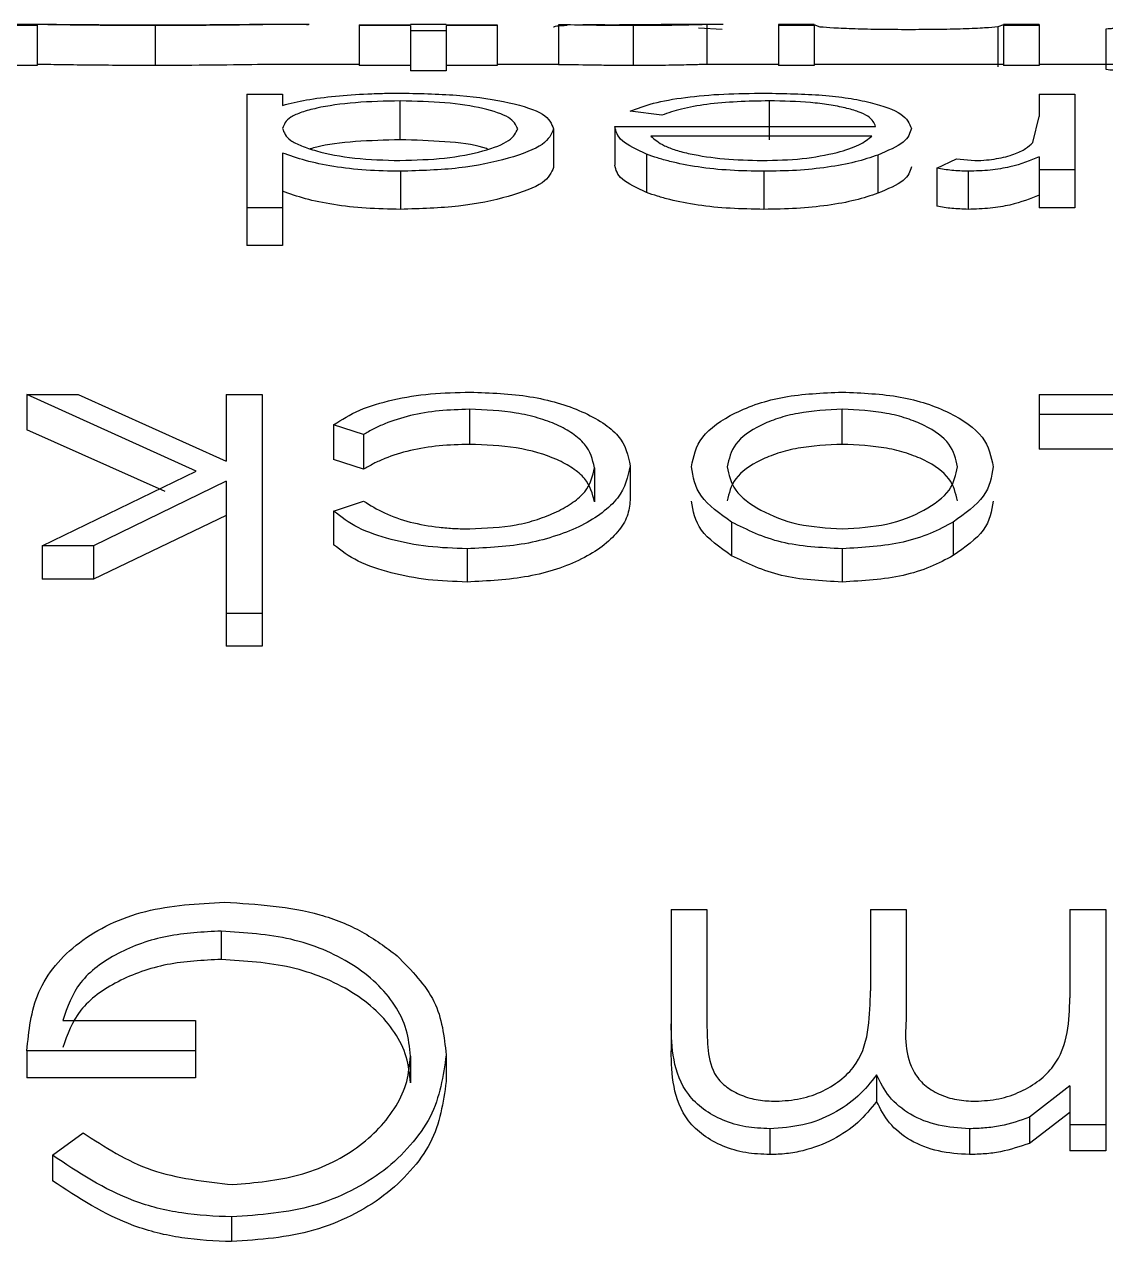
# Model space of a CAD drawing. Header units: millimetres. Extents: x -213 to 452, y 0 to 414.
# Drawn here: x 62.236 to 63.592, y 206.491 to 208.017 of the extents above; entities that cross this region are included whole.
import ezdxf

# ---------------------------------------------------------------- set-up
doc = ezdxf.new("R2010")
doc.units = ezdxf.units.MM

msp = doc.modelspace()

# ---------------------------------------------------------------- linework, layer by layer
at = {"color": 7, "linetype": 'Continuous', "lineweight": 25}
for p, q in [((62.2763, 208.0164), (62.2072, 208.0164)), ((62.252, 208.0151), (62.2072, 208.0151)), ((62.252, 208.0163), (62.252, 208.0151)), ((62.252, 208.0151), (62.252, 207.9651)), ((62.3999, 208.0149), (62.3999, 207.9649)), ((62.593, 208.0164), (62.5182, 208.0164)), ((62.6559, 208.016), (62.6559, 208.0151)), ((62.6559, 208.016), (62.72, 208.016)), ((62.72, 208.0151), (62.6559, 208.0151)), ((62.6559, 208.0151), (62.6559, 207.9651)), ((62.7649, 208.0164), (62.72, 208.0164)), ((62.72, 208.0164), (62.72, 208.016)), ((62.72, 208.0151), (62.72, 208.0083)), ((62.7649, 208.0083), (62.72, 208.0083)), ((62.72, 208.0083), (62.72, 207.9584)), ((62.7649, 208.0164), (62.7649, 208.016)), ((62.7649, 208.016), (62.829, 208.016)), ((62.829, 208.0151), (62.7649, 208.0151)), ((62.7649, 208.0151), (62.7649, 208.0083)), ((62.7649, 208.0083), (62.7649, 207.9584)), ((62.829, 208.016), (62.829, 208.0151)), ((62.829, 208.0151), (62.829, 207.9651)), ((62.9059, 208.016), (62.9363, 208.0164)), ((62.9059, 208.016), (62.9059, 207.966)), ((63.0345, 208.0164), (62.9823, 208.016)), ((62.9994, 208.0149), (62.9994, 207.9649)), ((63.1123, 208.0164), (63.0442, 208.0164)), ((63.111, 208.0101), (63.0813, 208.0119)), ((63.0918, 208.0164), (63.0918, 207.9664)), ((63.2264, 208.0164), (63.1815, 208.0164)), ((63.1815, 208.0164), (63.1815, 208.0151)), ((63.2264, 208.0151), (63.1815, 208.0151)), ((63.1815, 208.0151), (63.1815, 207.9651)), ((63.2264, 208.0164), (63.2264, 208.0151)), ((63.2338, 208.0132), (63.2264, 208.0158)), ((63.2264, 208.0151), (63.2264, 207.9651)), ((63.4636, 208.0158), (63.4565, 208.0134)), ((63.4565, 208.0134), (63.4565, 207.9634)), ((63.5084, 208.0164), (63.4636, 208.0164)), ((63.4636, 208.0164), (63.4636, 208.0151)), ((63.5084, 208.0151), (63.4636, 208.0151)), ((63.4636, 208.0151), (63.4636, 207.9651)), ((63.5084, 208.0164), (63.5084, 208.0151)), ((63.5084, 208.0151), (63.5084, 207.9651)), ((63.5918, 208.0103), (63.5918, 207.9604)), ((62.252, 207.9651), (62.2072, 207.9651)), ((62.6559, 207.9664), (62.5723, 207.9664)), ((62.72, 207.9651), (62.6559, 207.9651)), ((62.829, 207.9651), (62.7649, 207.9651)), ((62.9059, 207.9664), (62.829, 207.9664)), ((63.1815, 207.9664), (63.091, 207.9664)), ((63.2264, 207.9651), (63.1815, 207.9651)), ((63.4636, 207.9664), (63.2264, 207.9664)), ((63.5084, 207.9651), (63.4636, 207.9651)), ((63.611, 207.9664), (63.5084, 207.9664)), ((62.7649, 207.9584), (62.72, 207.9584)), ((62.5149, 207.929), (62.5149, 207.7867)), ((62.5149, 207.929), (62.5597, 207.929)), ((62.5597, 207.929), (62.5597, 207.915)), ((62.7074, 207.8718), (62.7074, 207.9206)), ((63.17, 207.9206), (63.17, 207.8718)), ((63.5084, 207.929), (63.5084, 207.9009)), ((63.5084, 207.929), (63.5533, 207.929)), ((63.5533, 207.929), (63.5533, 207.8344)), ((63.0355, 207.9027), (62.9956, 207.9078)), ((63.5004, 207.8684), (63.5084, 207.9009)), ((62.8995, 207.8856), (62.8995, 207.8373)), ((62.9764, 207.8884), (63.3033, 207.8884)), ((62.9764, 207.8884), (62.9764, 207.84)), ((63.2986, 207.8766), (63.0213, 207.8766)), ((62.5597, 207.8553), (62.5597, 207.7867)), ((63.0162, 207.8538), (63.0162, 207.8059)), ((63.3061, 207.8527), (63.3061, 207.8048)), ((63.3802, 207.8362), (63.4049, 207.8478)), ((63.4049, 207.8478), (63.4278, 207.8459)), ((63.5084, 207.8504), (63.5084, 207.8344)), ((62.7076, 207.8324), (62.7076, 207.7847)), ((63.1633, 207.8324), (63.1633, 207.7847)), ((63.3802, 207.8362), (63.3802, 207.7885)), ((63.4193, 207.8324), (63.4193, 207.7847)), ((63.5533, 207.8344), (63.5084, 207.8344)), ((63.5084, 207.8344), (63.5084, 207.7867)), ((63.5533, 207.8344), (63.5533, 207.7867)), ((62.5597, 207.7867), (62.5149, 207.7867)), ((62.5149, 207.7867), (62.5149, 207.7396)), ((62.5597, 207.7867), (62.5597, 207.7396)), ((63.5533, 207.7867), (63.5084, 207.7867)), ((62.5597, 207.7396), (62.5149, 207.7396)), ((62.4514, 207.4565), (62.2392, 207.5526)), ((62.2392, 207.5526), (62.3036, 207.5526)), ((62.2392, 207.5526), (62.2392, 207.5085)), ((62.3036, 207.5526), (62.4892, 207.469)), ((62.4892, 207.5526), (62.4892, 207.469)), ((62.4892, 207.5526), (62.5341, 207.5526)), ((62.5341, 207.5526), (62.5341, 207.2781)), ((63.5084, 207.5526), (63.5084, 207.5278)), ((63.5084, 207.5526), (63.7456, 207.5526)), ((62.7941, 207.5341), (62.7941, 207.4902)), ((63.2616, 207.4902), (63.2616, 207.5341)), ((63.7008, 207.5278), (63.5084, 207.5278)), ((63.5084, 207.5278), (63.5084, 207.484)), ((62.4125, 207.431), (62.2392, 207.5085)), ((62.6614, 207.5024), (62.6238, 207.5147)), ((62.6238, 207.5147), (62.6238, 207.4711)), ((62.6614, 207.5024), (62.6614, 207.459)), ((63.7008, 207.484), (63.5084, 207.484)), ((62.6614, 207.459), (62.6238, 207.4711)), ((62.9508, 207.461), (62.9508, 207.4181)), ((62.9956, 207.4631), (62.9956, 207.4201)), ((62.2584, 207.363), (62.4514, 207.4565)), ((62.4892, 207.4439), (62.3229, 207.363)), ((62.4892, 207.4439), (62.4892, 207.2781)), ((62.6238, 207.4066), (62.6614, 207.4192)), ((62.4892, 207.4012), (62.3229, 207.3213)), ((62.6238, 207.4066), (62.6238, 207.3644)), ((63.1226, 207.3928), (63.1226, 207.3507)), ((63.4007, 207.3929), (63.4007, 207.3509)), ((62.3229, 207.363), (62.2584, 207.363)), ((62.2584, 207.363), (62.2584, 207.3213)), ((62.3229, 207.363), (62.3229, 207.3213)), ((62.7911, 207.3594), (62.7911, 207.3177)), ((63.2614, 207.3594), (63.2614, 207.3177)), ((62.3229, 207.3213), (62.2584, 207.3213)), ((62.5341, 207.2781), (62.4892, 207.2781)), ((62.4892, 207.2781), (62.4892, 207.2375)), ((62.5341, 207.2781), (62.5341, 207.2375)), ((62.5341, 207.2375), (62.4892, 207.2375)), ((63.0469, 206.9075), (63.0469, 206.7642)), ((63.0469, 206.9075), (63.0918, 206.9075)), ((63.0918, 206.9075), (63.0918, 206.7641)), ((63.2969, 206.9075), (63.2969, 206.8053)), ((63.2969, 206.9075), (63.3418, 206.9075)), ((63.3418, 206.9075), (63.3418, 206.7732)), ((63.5469, 206.9075), (63.5469, 206.7968)), ((63.5469, 206.9075), (63.5918, 206.9075)), ((63.5918, 206.9075), (63.5918, 206.6375)), ((62.483, 206.8802), (62.483, 206.8447)), ((62.2841, 206.7684), (62.4508, 206.7684)), ((62.4508, 206.7684), (62.4508, 206.7302)), ((63.0469, 206.7642), (63.0469, 206.7302)), ((62.4508, 206.7302), (62.2392, 206.7302)), ((62.2392, 206.7302), (62.2392, 206.6965)), ((62.4508, 206.7302), (62.4508, 206.6965)), ((62.7649, 206.7252), (62.7649, 206.6916)), ((62.72, 206.7237), (62.72, 206.6902)), ((62.4508, 206.6965), (62.2392, 206.6965)), ((63.3046, 206.7001), (63.3046, 206.6668)), ((63.5469, 206.6862), (63.4962, 206.6469)), ((63.5469, 206.6862), (63.5469, 206.6375)), ((63.5469, 206.6531), (63.4962, 206.6143)), ((63.4962, 206.6469), (63.4962, 206.6143)), ((63.5918, 206.6375), (63.5469, 206.6375)), ((63.5469, 206.6375), (63.5469, 206.6051)), ((63.5918, 206.6375), (63.5918, 206.6051)), ((62.2713, 206.5994), (62.3097, 206.6276)), ((63.1706, 206.6326), (63.1706, 206.6002)), ((63.4209, 206.6326), (63.4209, 206.6002)), ((63.5918, 206.6051), (63.5469, 206.6051)), ((62.2713, 206.5994), (62.2713, 206.5674)), ((62.4959, 206.5221), (62.4959, 206.4911))]:
    msp.add_line(p, q, dxfattribs=at)
for points, knots in [([(62.3999, 208.0149), (62.3855, 208.0149), (62.3568, 208.015), (62.3155, 208.0154), (62.2854, 208.0158), (62.2652, 208.0161), (62.2564, 208.0162), (62.252, 208.0163)], [0, 0, 0, 0, 0.249293, 0.498728, 0.748633, 0.8742, 1, 1, 1, 1]), ([(62.2763, 208.0164), (62.2822, 208.0164), (62.2999, 208.0164), (62.3414, 208.016), (62.38, 208.016), (62.3993, 208.0159)], [0, 0, 0, 0, 0.200414, 0.600709, 1, 1, 1, 1]), ([(62.3993, 208.0159), (62.4182, 208.016), (62.4561, 208.016), (62.499, 208.0164), (62.5135, 208.0164), (62.5182, 208.0164)], [0, 0, 0, 0, 0.403935, 0.8089, 1, 1, 1, 1]), ([(62.5918, 208.0156), (62.5891, 208.016), (62.5838, 208.0167), (62.5377, 208.0161), (62.4751, 208.0152), (62.4249, 208.015), (62.3999, 208.0149)], [0, 0, 0, 0, 0.251403, 0.501963, 0.751399, 1, 1, 1, 1]), ([(62.9165, 208.0149), (62.9115, 208.0147), (62.9041, 208.0143), (62.9001, 208.0135), (62.8997, 208.0131), (62.8995, 208.0129)], [0, 0, 0, 0, 0.4988, 0.749252, 1, 1, 1, 1]), ([(62.9994, 208.0149), (62.9903, 208.0149), (62.9719, 208.015), (62.9385, 208.0155), (62.9189, 208.0158), (62.9059, 208.016)], [0, 0, 0, 0, 0.249024, 0.498966, 1, 1, 1, 1]), ([(62.9363, 208.0164), (62.945, 208.0163), (62.9579, 208.0162), (62.9804, 208.016), (62.9931, 208.0159), (62.9994, 208.0159)], [0, 0, 0, 0, 0.501351, 0.751268, 1, 1, 1, 1]), ([(63.0918, 208.0164), (63.0908, 208.0164), (63.0893, 208.0162), (63.0782, 208.0159), (63.0666, 208.0156), (63.0524, 208.0153), (63.0306, 208.015), (63.0119, 208.015), (62.9994, 208.0149)], [0, 0, 0, 0, 0.251103, 0.375148, 0.502316, 0.628874, 0.752247, 1, 1, 1, 1]), ([(62.9994, 208.0159), (63.0058, 208.0159), (63.0185, 208.016), (63.0339, 208.0161), (63.0428, 208.0163), (63.0464, 208.0164), (63.0467, 208.0164), (63.0469, 208.0164)], [0, 0, 0, 0, 0.247949, 0.497008, 0.747552, 0.873647, 1, 1, 1, 1]), ([(63.0469, 208.0164), (63.0463, 208.0164), (63.045, 208.0165), (63.038, 208.0164), (63.0345, 208.0164)], [0, 0, 0, 0, 0.500164, 1, 1, 1, 1]), ([(63.3443, 208.0098), (63.3327, 208.0099), (63.3095, 208.0099), (63.2768, 208.0107), (63.2489, 208.0119), (63.2389, 208.0128), (63.2338, 208.0132)], [0, 0, 0, 0, 0.24951, 0.498938, 0.749035, 1, 1, 1, 1]), ([(63.4565, 208.0134), (63.4517, 208.0129), (63.4423, 208.012), (63.4139, 208.0107), (63.3803, 208.0099), (63.3562, 208.0099), (63.3443, 208.0098)], [0, 0, 0, 0, 0.249248, 0.497732, 0.750686, 1, 1, 1, 1]), ([(63.5918, 208.0103), (63.5924, 208.0106), (63.5933, 208.011), (63.599, 208.0115), (63.6062, 208.0119), (63.6154, 208.0121), (63.6256, 208.0123), (63.6308, 208.0123), (63.6334, 208.0123)], [0, 0, 0, 0, 0.250688, 0.373306, 0.501758, 0.750737, 0.875328, 1, 1, 1, 1]), ([(62.3999, 207.9649), (62.3855, 207.965), (62.3568, 207.965), (62.3155, 207.9654), (62.2855, 207.9658), (62.2652, 207.9661), (62.2564, 207.9662), (62.252, 207.9663)], [0, 0, 0, 0, 0.250051, 0.499939, 0.749631, 0.874783, 1, 1, 1, 1]), ([(62.5723, 207.9664), (62.561, 207.9663), (62.5369, 207.9662), (62.4744, 207.9652), (62.4247, 207.965), (62.3999, 207.9649)], [0, 0, 0, 0, 0.305582, 0.652767, 1, 1, 1, 1]), ([(62.9994, 207.9649), (62.9903, 207.965), (62.9719, 207.965), (62.9386, 207.9655), (62.919, 207.9658), (62.9059, 207.966)], [0, 0, 0, 0, 0.249797, 0.500004, 1, 1, 1, 1]), ([(63.0918, 207.9664), (63.0908, 207.9664), (63.0892, 207.9662), (63.0781, 207.9659), (63.0666, 207.9656), (63.0524, 207.9653), (63.0306, 207.965), (63.0119, 207.965), (62.9994, 207.9649)], [0, 0, 0, 0, 0.249634, 0.373185, 0.500195, 0.626866, 0.75071, 1, 1, 1, 1]), ([(63.6334, 207.958), (63.6281, 207.9581), (63.6176, 207.9581), (63.6061, 207.9586), (63.5989, 207.9591), (63.5932, 207.9596), (63.5924, 207.9601), (63.5918, 207.9604)], [0, 0, 0, 0, 0.249963, 0.499795, 0.628046, 0.750537, 1, 1, 1, 1]), ([(62.5597, 207.915), (62.5694, 207.9174), (62.5886, 207.9221), (62.6254, 207.927), (62.6595, 207.9293), (62.6876, 207.9302), (62.7019, 207.9303), (62.709, 207.9303)], [0, 0, 0, 0, 0.250922, 0.500905, 0.750363, 0.875175, 1, 1, 1, 1]), ([(62.709, 207.9303), (62.7341, 207.9298), (62.7844, 207.9288), (62.8467, 207.919), (62.892, 207.9047), (62.897, 207.892), (62.8995, 207.8856)], [0, 0, 0, 0, 0.248572, 0.497975, 0.748498, 1, 1, 1, 1]), ([(62.9956, 207.9078), (63.0046, 207.9112), (63.0225, 207.9182), (63.0637, 207.9254), (63.1123, 207.9298), (63.147, 207.9301), (63.1644, 207.9303)], [0, 0, 0, 0, 0.2514051, 0.5015071, 0.7507844, 1, 1, 1, 1]), ([(63.1644, 207.9303), (63.1891, 207.9299), (63.2261, 207.9293), (63.2699, 207.9243), (63.3061, 207.917), (63.3404, 207.9047), (63.3456, 207.8923), (63.3482, 207.8861)], [0, 0, 0, 0, 0.248237, 0.372631, 0.49831, 0.748856, 1, 1, 1, 1]), ([(62.7074, 207.9206), (62.6883, 207.9202), (62.65, 207.9193), (62.6081, 207.9133), (62.5831, 207.9065), (62.5644, 207.8983), (62.5616, 207.891), (62.5597, 207.8861)], [0, 0, 0, 0, 0.2480655, 0.4974441, 0.6222719, 0.7488602, 1, 1, 1, 1]), ([(62.8546, 207.8858), (62.8522, 207.8906), (62.8474, 207.9003), (62.8133, 207.9116), (62.7648, 207.9192), (62.7265, 207.9201), (62.7074, 207.9206)], [0, 0, 0, 0, 0.251303, 0.502026, 0.751426, 1, 1, 1, 1]), ([(63.17, 207.9206), (63.1565, 207.9204), (63.1294, 207.9199), (63.0909, 207.9166), (63.0585, 207.9108), (63.0432, 207.9054), (63.0355, 207.9027)], [0, 0, 0, 0, 0.248673, 0.498686, 0.748434, 1, 1, 1, 1]), ([(63.3033, 207.8884), (63.3015, 207.8928), (63.2988, 207.8995), (63.2824, 207.9071), (63.2657, 207.9119), (63.2454, 207.9159), (63.2142, 207.9197), (63.1877, 207.9203), (63.17, 207.9206)], [0, 0, 0, 0, 0.251096, 0.376782, 0.502167, 0.628943, 0.752086, 1, 1, 1, 1]), ([(62.5597, 207.8861), (62.5615, 207.881), (62.5642, 207.8734), (62.583, 207.864), (62.6078, 207.8558), (62.649, 207.8475), (62.6876, 207.8464), (62.707, 207.8459)], [0, 0, 0, 0, 0.2512886, 0.3753603, 0.5027384, 0.7516813, 1, 1, 1, 1]), ([(62.707, 207.8459), (62.7261, 207.8465), (62.7644, 207.8477), (62.8134, 207.8572), (62.8476, 207.8707), (62.8523, 207.8807), (62.8546, 207.8858)], [0, 0, 0, 0, 0.248675, 0.497985, 0.749436, 1, 1, 1, 1]), ([(62.8995, 207.8856), (62.8968, 207.879), (62.8915, 207.8658), (62.8454, 207.848), (62.7828, 207.8347), (62.7326, 207.8332), (62.7076, 207.8324)], [0, 0, 0, 0, 0.2514028, 0.5019627, 0.751399, 1, 1, 1, 1]), ([(63.0162, 207.8538), (63.0043, 207.8594), (62.9805, 207.8705), (62.9778, 207.8824), (62.9764, 207.8884)], [0, 0, 0, 0, 0.498805, 1, 1, 1, 1]), ([(63.3482, 207.8861), (63.3465, 207.8803), (63.343, 207.8686), (63.3184, 207.858), (63.3061, 207.8527)], [0, 0, 0, 0, 0.500683, 1, 1, 1, 1]), ([(62.7074, 207.8718), (62.6884, 207.8714), (62.6504, 207.8704), (62.6119, 207.8655), (62.5971, 207.8613), (62.5945, 207.8606)], [0, 0, 0, 0, 0.450399, 0.901764, 1, 1, 1, 1]), ([(62.8168, 207.8603), (62.8149, 207.861), (62.8027, 207.8655), (62.7637, 207.8703), (62.7261, 207.8713), (62.7074, 207.8718)], [0, 0, 0, 0, 0.08582, 0.542885, 1, 1, 1, 1]), ([(63.0213, 207.8766), (63.0261, 207.8724), (63.0332, 207.8662), (63.0524, 207.8588), (63.0764, 207.8527), (63.1129, 207.8472), (63.145, 207.8463), (63.161, 207.8459)], [0, 0, 0, 0, 0.251472, 0.376204, 0.502277, 0.751438, 1, 1, 1, 1]), ([(63.2551, 207.8559), (63.265, 207.859), (63.2849, 207.8652), (63.294, 207.8728), (63.2986, 207.8766)], [0, 0, 0, 0, 0.498364, 1, 1, 1, 1]), ([(62.7076, 207.8324), (62.6931, 207.8326), (62.6641, 207.8332), (62.6231, 207.838), (62.587, 207.8455), (62.5688, 207.852), (62.5597, 207.8553)], [0, 0, 0, 0, 0.249246, 0.49869, 0.74884, 1, 1, 1, 1]), ([(63.1633, 207.8324), (63.1491, 207.8326), (63.1207, 207.8331), (63.0799, 207.8373), (63.0502, 207.8433), (63.0296, 207.849), (63.0206, 207.8522), (63.0162, 207.8538)], [0, 0, 0, 0, 0.249299, 0.498713, 0.748704, 0.874246, 1, 1, 1, 1]), ([(63.161, 207.8459), (63.1783, 207.8463), (63.213, 207.8471), (63.2411, 207.8529), (63.2551, 207.8559)], [0, 0, 0, 0, 0.499419, 1, 1, 1, 1]), ([(63.4278, 207.8459), (63.4328, 207.846), (63.4423, 207.8463), (63.4597, 207.8488), (63.478, 207.8534), (63.4921, 207.8607), (63.4977, 207.8658), (63.5004, 207.8684)], [0, 0, 0, 0, 0.128035, 0.24649, 0.497742, 0.748406, 1, 1, 1, 1]), ([(63.0162, 207.8059), (63.0043, 207.8114), (62.9806, 207.8223), (62.9778, 207.8341), (62.9764, 207.84)], [0, 0, 0, 0, 0.499389, 1, 1, 1, 1]), ([(63.3061, 207.8527), (63.2971, 207.8497), (63.2791, 207.8437), (63.2437, 207.8371), (63.2044, 207.833), (63.177, 207.8326), (63.1633, 207.8324)], [0, 0, 0, 0, 0.250995, 0.501052, 0.75057, 1, 1, 1, 1]), ([(63.5084, 207.8504), (63.4974, 207.8459), (63.4809, 207.8391), (63.4474, 207.8333), (63.4287, 207.8327), (63.4193, 207.8324)], [0, 0, 0, 0, 0.501075, 0.751005, 1, 1, 1, 1]), ([(62.8995, 207.8373), (62.8968, 207.8307), (62.8914, 207.8176), (62.8452, 207.8001), (62.7826, 207.787), (62.7326, 207.7855), (62.7076, 207.7847)], [0, 0, 0, 0, 0.2499, 0.499885, 0.749925, 1, 1, 1, 1]), ([(63.3482, 207.8378), (63.3464, 207.832), (63.343, 207.8205), (63.3184, 207.81), (63.3061, 207.8048)], [0, 0, 0, 0, 0.50002, 1, 1, 1, 1]), ([(63.4193, 207.8324), (63.4124, 207.8326), (63.3985, 207.8331), (63.3863, 207.8352), (63.3802, 207.8362)], [0, 0, 0, 0, 0.498947, 1, 1, 1, 1]), ([(62.7076, 207.7847), (62.6931, 207.785), (62.6641, 207.7855), (62.6231, 207.7902), (62.587, 207.7976), (62.5688, 207.8041), (62.5597, 207.8073)], [0, 0, 0, 0, 0.250034, 0.49991, 0.749819, 1, 1, 1, 1]), ([(63.1633, 207.7847), (63.1491, 207.785), (63.1207, 207.7854), (63.08, 207.7896), (63.0502, 207.7955), (63.0296, 207.8011), (63.0206, 207.8043), (63.0162, 207.8059)], [0, 0, 0, 0, 0.250025, 0.499865, 0.74964, 0.874794, 1, 1, 1, 1]), ([(63.3061, 207.8048), (63.2971, 207.8018), (63.279, 207.7958), (63.2437, 207.7893), (63.2044, 207.7853), (63.177, 207.7849), (63.1633, 207.7847)], [0, 0, 0, 0, 0.250062, 0.499928, 0.749863, 1, 1, 1, 1]), ([(63.5084, 207.8025), (63.4974, 207.798), (63.4809, 207.7913), (63.4474, 207.7856), (63.4287, 207.785), (63.4193, 207.7847)], [0, 0, 0, 0, 0.499663, 0.749983, 1, 1, 1, 1]), ([(63.4193, 207.7847), (63.4124, 207.785), (63.3985, 207.7854), (63.3863, 207.7875), (63.3802, 207.7885)], [0, 0, 0, 0, 0.499452, 1, 1, 1, 1]), ([(62.6238, 207.5147), (62.634, 207.5212), (62.6544, 207.5341), (62.6974, 207.5468), (62.745, 207.5545), (62.7782, 207.5553), (62.7948, 207.5557)], [0, 0, 0, 0, 0.250852, 0.500943, 0.750501, 1, 1, 1, 1]), ([(62.7948, 207.5557), (62.8204, 207.5547), (62.8588, 207.5533), (62.9051, 207.5427), (62.936, 207.5315), (62.9619, 207.5176), (62.9888, 207.4958), (62.9929, 207.4762), (62.9956, 207.4631)], [0, 0, 0, 0, 0.248363, 0.372555, 0.498255, 0.62649, 0.749364, 1, 1, 1, 1]), ([(63.0725, 207.4621), (63.0752, 207.4748), (63.0804, 207.5003), (63.1176, 207.5261), (63.1552, 207.5417), (63.1993, 207.5531), (63.2366, 207.5546), (63.2614, 207.5557)], [0, 0, 0, 0, 0.2511134, 0.5015152, 0.6282555, 0.7517148, 1, 1, 1, 1]), ([(63.2614, 207.5557), (63.2864, 207.5546), (63.3237, 207.5531), (63.3679, 207.5417), (63.4056, 207.5262), (63.4429, 207.5003), (63.4481, 207.4748), (63.4508, 207.4621)], [0, 0, 0, 0, 0.248295, 0.372091, 0.498473, 0.748881, 1, 1, 1, 1]), ([(62.7941, 207.5341), (62.7814, 207.5337), (62.7559, 207.5331), (62.7193, 207.5269), (62.6925, 207.5182), (62.6737, 207.5097), (62.6655, 207.5049), (62.6614, 207.5024)], [0, 0, 0, 0, 0.24929, 0.498725, 0.748754, 0.87427, 1, 1, 1, 1]), ([(62.9508, 207.461), (62.9484, 207.4712), (62.9447, 207.4866), (62.9242, 207.5039), (62.9045, 207.515), (62.8803, 207.5237), (62.8441, 207.5321), (62.814, 207.5333), (62.7941, 207.5341)], [0, 0, 0, 0, 0.250172, 0.3768047, 0.5017526, 0.6248585, 0.751661, 1, 1, 1, 1]), ([(63.2616, 207.5341), (63.2427, 207.5332), (63.2142, 207.5318), (63.1805, 207.5231), (63.1512, 207.5114), (63.1237, 207.4913), (63.1195, 207.4719), (63.1174, 207.4622)], [0, 0, 0, 0, 0.248699, 0.374923, 0.498516, 0.748889, 1, 1, 1, 1]), ([(63.4059, 207.4622), (63.4038, 207.4719), (63.3996, 207.4913), (63.372, 207.5114), (63.3428, 207.5231), (63.309, 207.5318), (63.2806, 207.5332), (63.2616, 207.5341)], [0, 0, 0, 0, 0.251138, 0.501439, 0.62586, 0.751691, 1, 1, 1, 1]), ([(62.7941, 207.4902), (62.7814, 207.4899), (62.7559, 207.4892), (62.7193, 207.4831), (62.6925, 207.4746), (62.6737, 207.4662), (62.6655, 207.4614), (62.6614, 207.459)], [0, 0, 0, 0, 0.25, 0.499841, 0.749659, 0.874805, 1, 1, 1, 1]), ([(62.9508, 207.4181), (62.9483, 207.4282), (62.9447, 207.4434), (62.9242, 207.4605), (62.8978, 207.4751), (62.8537, 207.4878), (62.814, 207.4894), (62.7941, 207.4902)], [0, 0, 0, 0, 0.24895, 0.375272, 0.500274, 0.749909, 1, 1, 1, 1]), ([(63.2616, 207.4902), (63.2427, 207.4893), (63.2142, 207.488), (63.1805, 207.4794), (63.1513, 207.4679), (63.1237, 207.448), (63.1195, 207.4289), (63.1174, 207.4193)], [0, 0, 0, 0, 0.250192, 0.376886, 0.500639, 0.750376, 1, 1, 1, 1]), ([(63.4059, 207.4193), (63.4038, 207.4289), (63.3995, 207.448), (63.372, 207.4679), (63.3428, 207.4794), (63.309, 207.488), (63.2805, 207.4893), (63.2616, 207.4902)], [0, 0, 0, 0, 0.249651, 0.499317, 0.623898, 0.7502, 1, 1, 1, 1]), ([(62.9956, 207.4631), (62.9926, 207.4494), (62.9881, 207.4288), (62.9614, 207.4043), (62.9357, 207.3881), (62.904, 207.3754), (62.8568, 207.3625), (62.8173, 207.3606), (62.7911, 207.3594)], [0, 0, 0, 0, 0.250682, 0.377161, 0.501797, 0.626104, 0.751666, 1, 1, 1, 1]), ([(62.7944, 207.3843), (62.8142, 207.3852), (62.844, 207.3864), (62.8799, 207.3958), (62.9041, 207.4054), (62.9243, 207.4171), (62.9454, 207.4353), (62.9486, 207.4507), (62.9508, 207.461)], [0, 0, 0, 0, 0.248438, 0.373247, 0.498337, 0.627278, 0.749443, 1, 1, 1, 1]), ([(63.1226, 207.3928), (63.108, 207.4033), (63.0786, 207.4243), (63.0746, 207.4495), (63.0725, 207.4621)], [0, 0, 0, 0, 0.499153, 1, 1, 1, 1]), ([(63.1174, 207.4622), (63.1193, 207.4522), (63.1231, 207.4323), (63.1574, 207.4069), (63.2043, 207.3877), (63.2426, 207.3855), (63.2616, 207.3843)], [0, 0, 0, 0, 0.251539, 0.502116, 0.751547, 1, 1, 1, 1]), ([(63.2616, 207.3843), (63.2807, 207.3855), (63.319, 207.3877), (63.366, 207.4068), (63.4002, 207.4323), (63.404, 207.4522), (63.4059, 207.4622)], [0, 0, 0, 0, 0.2484457, 0.4978434, 0.7484578, 1, 1, 1, 1]), ([(63.4508, 207.4621), (63.4487, 207.4495), (63.4446, 207.4244), (63.4153, 207.4034), (63.4007, 207.3929)], [0, 0, 0, 0, 0.500825, 1, 1, 1, 1]), ([(62.6614, 207.4192), (62.6697, 207.414), (62.6864, 207.4035), (62.7192, 207.3921), (62.7499, 207.3867), (62.7752, 207.3846), (62.788, 207.3844), (62.7944, 207.3843)], [0, 0, 0, 0, 0.250902, 0.500896, 0.750328, 0.875154, 1, 1, 1, 1]), ([(62.9956, 207.4201), (62.9949, 207.4134), (62.9935, 207.4), (62.9809, 207.3803), (62.9616, 207.362), (62.9269, 207.3409), (62.8694, 207.3216), (62.8172, 207.319), (62.7911, 207.3177)], [0, 0, 0, 0, 0.125266, 0.250513, 0.376495, 0.500987, 0.750287, 1, 1, 1, 1]), ([(63.1226, 207.3507), (63.108, 207.3611), (63.0787, 207.3818), (63.0746, 207.4067), (63.0725, 207.4191)], [0, 0, 0, 0, 0.499951, 1, 1, 1, 1]), ([(63.4508, 207.4191), (63.4487, 207.4067), (63.4446, 207.3818), (63.4153, 207.3612), (63.4007, 207.3509)], [0, 0, 0, 0, 0.500026, 1, 1, 1, 1]), ([(62.7911, 207.3594), (62.7747, 207.3599), (62.7418, 207.3611), (62.6952, 207.3703), (62.6522, 207.3846), (62.6333, 207.3993), (62.6238, 207.4066)], [0, 0, 0, 0, 0.249458, 0.499219, 0.749169, 1, 1, 1, 1]), ([(63.2614, 207.3594), (63.235, 207.3607), (63.1819, 207.3635), (63.1424, 207.383), (63.1226, 207.3928)], [0, 0, 0, 0, 0.499178, 1, 1, 1, 1]), ([(63.4007, 207.3929), (63.3914, 207.3879), (63.3728, 207.3779), (63.327, 207.3631), (63.2876, 207.3609), (63.2614, 207.3594)], [0, 0, 0, 0, 0.2515078, 0.5022584, 1, 1, 1, 1]), ([(62.7911, 207.3177), (62.7747, 207.3183), (62.7419, 207.3194), (62.6953, 207.3285), (62.6523, 207.3426), (62.6333, 207.3571), (62.6238, 207.3644)], [0, 0, 0, 0, 0.250237, 0.50048, 0.750293, 1, 1, 1, 1]), ([(63.2614, 207.3177), (63.235, 207.3191), (63.1821, 207.3218), (63.1424, 207.3411), (63.1226, 207.3507)], [0, 0, 0, 0, 0.500165, 1, 1, 1, 1]), ([(63.4007, 207.3509), (63.3914, 207.3459), (63.3728, 207.336), (63.3269, 207.3214), (63.2876, 207.3192), (63.2614, 207.3177)], [0, 0, 0, 0, 0.250687, 0.501259, 1, 1, 1, 1]), ([(62.2392, 206.7302), (62.2417, 206.7552), (62.2453, 206.7929), (62.2734, 206.8377), (62.3037, 206.8667), (62.3422, 206.89), (62.4025, 206.9119), (62.4532, 206.9147), (62.4869, 206.9165)], [0, 0, 0, 0, 0.251303, 0.377721, 0.502364, 0.627119, 0.752034, 1, 1, 1, 1]), ([(62.4869, 206.9165), (62.5279, 206.9139), (62.5894, 206.91), (62.6613, 206.8809), (62.6895, 206.8598), (62.7036, 206.8492)], [0, 0, 0, 0, 0.4978676, 0.7485321, 1, 1, 1, 1]), ([(62.483, 206.8802), (62.46, 206.8791), (62.4139, 206.8769), (62.3514, 206.8543), (62.3013, 206.8179), (62.2898, 206.7849), (62.2841, 206.7684)], [0, 0, 0, 0, 0.249267, 0.498639, 0.748813, 1, 1, 1, 1]), ([(62.72, 206.7237), (62.719, 206.7348), (62.717, 206.7569), (62.7015, 206.7879), (62.6783, 206.8157), (62.6377, 206.8469), (62.5718, 206.8745), (62.5126, 206.8783), (62.483, 206.8802)], [0, 0, 0, 0, 0.126002, 0.251884, 0.377255, 0.502889, 0.751691, 1, 1, 1, 1]), ([(62.7036, 206.8492), (62.7215, 206.8309), (62.7573, 206.7942), (62.7623, 206.7482), (62.7649, 206.7252)], [0, 0, 0, 0, 0.4992518, 1, 1, 1, 1]), ([(62.483, 206.8447), (62.46, 206.8436), (62.4139, 206.8414), (62.3515, 206.8191), (62.3014, 206.7833), (62.2899, 206.7506), (62.2841, 206.7343)], [0, 0, 0, 0, 0.250526, 0.500584, 0.750352, 1, 1, 1, 1]), ([(62.72, 206.6902), (62.719, 206.7011), (62.717, 206.723), (62.7015, 206.7536), (62.6783, 206.7811), (62.6376, 206.8119), (62.5717, 206.8391), (62.5126, 206.8428), (62.483, 206.8447)], [0, 0, 0, 0, 0.125158, 0.25035, 0.37528, 0.500816, 0.750299, 1, 1, 1, 1]), ([(63.1784, 206.6671), (63.1888, 206.6677), (63.2096, 206.6689), (63.2382, 206.6794), (63.2622, 206.6946), (63.2862, 206.7207), (63.2959, 206.7598), (63.2966, 206.7901), (63.2969, 206.8053)], [0, 0, 0, 0, 0.123981, 0.248201, 0.373029, 0.4979, 0.748157, 1, 1, 1, 1]), ([(63.4287, 206.6671), (63.4386, 206.6677), (63.4584, 206.6689), (63.4857, 206.6786), (63.5092, 206.6925), (63.5333, 206.7166), (63.5457, 206.7534), (63.5465, 206.7823), (63.5469, 206.7968)], [0, 0, 0, 0, 0.1240327, 0.2483436, 0.3736091, 0.4981567, 0.7482174, 1, 1, 1, 1]), ([(63.3418, 206.7732), (63.3404, 206.7488), (63.3387, 206.7185), (63.3636, 206.6869), (63.3824, 206.6754), (63.4048, 206.6681), (63.4207, 206.6674), (63.4287, 206.6671)], [0, 0, 0, 0, 0.501641, 0.624893, 0.751448, 0.875724, 1, 1, 1, 1]), ([(63.1706, 206.6326), (63.1605, 206.633), (63.1402, 206.6339), (63.1115, 206.6426), (63.0867, 206.6564), (63.0614, 206.6811), (63.0481, 206.7192), (63.0473, 206.7492), (63.0469, 206.7642)], [0, 0, 0, 0, 0.124176, 0.24817, 0.373192, 0.498114, 0.748178, 1, 1, 1, 1]), ([(63.0918, 206.7641), (63.092, 206.753), (63.0924, 206.731), (63.0981, 206.7025), (63.1162, 206.684), (63.1346, 206.674), (63.156, 206.6679), (63.1709, 206.6673), (63.1784, 206.6671)], [0, 0, 0, 0, 0.251923, 0.502049, 0.6253, 0.751586, 0.875806, 1, 1, 1, 1]), ([(62.7649, 206.7252), (62.7611, 206.6987), (62.7555, 206.659), (62.7212, 206.6113), (62.688, 206.5794), (62.6464, 206.5539), (62.5838, 206.5283), (62.531, 206.5246), (62.4959, 206.5221)], [0, 0, 0, 0, 0.250818, 0.376567, 0.501992, 0.626995, 0.751888, 1, 1, 1, 1]), ([(63.1706, 206.6002), (63.1605, 206.6007), (63.1402, 206.6015), (63.1115, 206.6101), (63.0867, 206.6237), (63.0614, 206.648), (63.0481, 206.6857), (63.0473, 206.7153), (63.0469, 206.7302)], [0, 0, 0, 0, 0.1251652, 0.2498115, 0.3753769, 0.5002744, 0.7494024, 1, 1, 1, 1]), ([(62.4974, 206.5626), (62.5256, 206.5651), (62.5822, 206.57), (62.6566, 206.6059), (62.6987, 206.6508), (62.7173, 206.6918), (62.7191, 206.713), (62.72, 206.7237)], [0, 0, 0, 0, 0.2484031, 0.4976226, 0.7477173, 0.8737914, 1, 1, 1, 1]), ([(63.3046, 206.7001), (63.2973, 206.6909), (63.2827, 206.6726), (63.251, 206.6508), (63.2129, 206.6355), (63.1847, 206.6336), (63.1706, 206.6326)], [0, 0, 0, 0, 0.252168, 0.501781, 0.751241, 1, 1, 1, 1]), ([(63.4209, 206.6326), (63.4078, 206.6335), (63.3815, 206.6353), (63.3457, 206.6493), (63.3185, 206.6721), (63.3093, 206.6907), (63.3046, 206.7001)], [0, 0, 0, 0, 0.24885, 0.498263, 0.748078, 1, 1, 1, 1]), ([(62.7649, 206.6916), (62.7611, 206.6655), (62.7555, 206.6262), (62.7212, 206.5791), (62.6879, 206.5477), (62.6464, 206.5226), (62.5838, 206.4973), (62.531, 206.4936), (62.4959, 206.4911)], [0, 0, 0, 0, 0.2493174, 0.3746104, 0.4998733, 0.6250162, 0.7502612, 1, 1, 1, 1]), ([(63.3046, 206.6668), (63.2973, 206.6578), (63.2826, 206.6397), (63.2509, 206.618), (63.2192, 206.606), (63.1917, 206.6009), (63.1776, 206.6004), (63.1706, 206.6002)], [0, 0, 0, 0, 0.250856, 0.499911, 0.749639, 0.874775, 1, 1, 1, 1]), ([(63.4209, 206.6002), (63.4078, 206.6011), (63.3816, 206.6029), (63.3458, 206.6167), (63.3186, 206.6392), (63.3093, 206.6576), (63.3046, 206.6668)], [0, 0, 0, 0, 0.250063, 0.50011, 0.749459, 1, 1, 1, 1]), ([(63.4962, 206.6469), (63.4843, 206.6428), (63.4663, 206.6367), (63.4405, 206.6332), (63.4274, 206.6328), (63.4209, 206.6326)], [0, 0, 0, 0, 0.499918, 0.749945, 1, 1, 1, 1]), ([(62.3097, 206.6276), (62.337, 206.6098), (62.3914, 206.5742), (62.4621, 206.5665), (62.4974, 206.5626)], [0, 0, 0, 0, 0.501442, 1, 1, 1, 1]), ([(63.4962, 206.6143), (63.4843, 206.6103), (63.4663, 206.6043), (63.4405, 206.6008), (63.4274, 206.6004), (63.4209, 206.6002)], [0, 0, 0, 0, 0.499566, 0.749724, 1, 1, 1, 1]), ([(62.4959, 206.5221), (62.4749, 206.523), (62.4329, 206.5249), (62.3518, 206.5457), (62.3035, 206.5779), (62.2713, 206.5994)], [0, 0, 0, 0, 0.249892, 0.499956, 1, 1, 1, 1]), ([(62.4959, 206.4911), (62.4749, 206.492), (62.433, 206.4939), (62.3519, 206.5144), (62.3035, 206.5462), (62.2713, 206.5674)], [0, 0, 0, 0, 0.250487, 0.50087, 1, 1, 1, 1])]:
    msp.add_open_spline(points, degree=3, knots=knots, dxfattribs=at)

doc.saveas('drawing.dxf')
